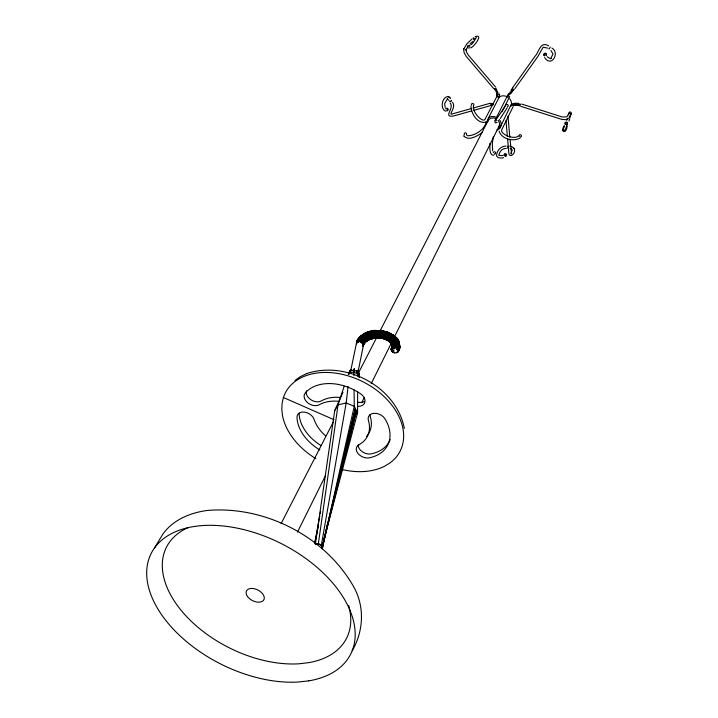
<?xml version="1.0" encoding="UTF-8"?>
<svg xmlns="http://www.w3.org/2000/svg" width="718" height="718" viewBox="0 0 718 718"><rect width="100%" height="100%" fill="white"/><g stroke="black" fill="none" stroke-linecap="round" stroke-linejoin="round"><path stroke-width="1.08" d="M357.645 391.66L357.564 412.671L324.249 538.581M357.699 376.178L357.717 371.753L353.812 370.156L349.881 371.053L348.248 373.916M356.451 344.128C360.239 328.216 384.04 328.314 394.954 336.643C402.69 339.551 399.809 359.144 391.606 350.761L392.369 349.145C392.925 344.532 390.296 340.305 385.315 339.165C382.784 337.352 376.492 339.964 377.973 335.243C381.922 323.154 355.132 336.428 356.46 343.249L350.51 371.762M358.758 338.402C368.424 329.104 394.074 333.314 393.742 348.679C389.021 345.448 395.699 338.842 399.082 343.222L399.127 348.903L397.494 352.367C407.923 331.51 367.221 323.674 360.562 341.391L357.106 342.118L357.51 340.413C360.723 337.074 366.736 342.63 362.832 346.058C367.454 330.145 395.062 327.803 399.37 344.909C398.086 349.101 390.709 347.763 391.849 342.962C396.551 334.426 403.579 346.938 397.79 352.053C400.491 347.862 399.836 342.208 396.614 338.483C391.427 336.159 388.582 345.555 394.64 345.681C396.731 345.645 399.28 343.743 398.598 341.445C391.822 328.844 374.293 329.894 362.922 334.669M399.073 349.334L398.014 351.685L399.1 348.463C398.221 344.523 391.57 344.523 391.328 348.984L391.606 350.761L391.328 348.984L393.751 347.252L393.886 344.155L392.504 341.66L388.51 338.609L382.55 337.523L372.92 338.331L372.256 337.586L371.233 333.619L371.556 331.321L381.357 330.98L380.567 337.99L369.842 338.546L364.538 340.108L360.813 342.145M489.802 143.6C490.197 146.849 488.734 155.088 493.688 155.33M398.212 350.86L396.857 348.293C399.657 336.751 384.166 332.676 375.676 336.186C370.533 335.809 367.006 344.236 362.168 341.238C354.189 336.419 373.988 326.116 373.234 334.92L365.633 337.092L358.991 341.391L358.56 338.743C363.595 333.547 371.377 334.247 377.991 334.13C375.828 323.926 399.118 337.182 398.732 342.28M396.614 338.483C398.831 341.382 399.235 345.529 397.26 348.67C400.429 337.918 386.598 332.371 378.018 335.064L378 336.105C372.068 337.954 364.636 336.589 359.88 341.229M392.387 345.914L391.463 348.589C391.346 340.09 405.078 344.371 397.584 350.94C398.607 330.648 371.942 336.778 361.271 342.459M356.46 343.249C360.732 330.908 397.458 334.283 391.301 349.863C398.445 331.088 369.851 335.207 361.755 342.71M357.277 342.504C366.09 334.005 381.653 335.396 390.987 342.459C393.554 342.8 396.192 339.991 395.645 337.451L390.601 333.708L387.19 332.38L385.036 335.71L385.117 339.111L387.469 340.063L389.066 339.246L390.691 336.464L390.763 333.942L381.357 330.98L380.423 338.043L383.448 338.07L384.686 334.373L384.668 331.644L381.294 330.962L374.715 330.98L375.397 337.981L384.731 338.492L389.874 340.26L392.207 342.082L393.563 345.78L393.24 347.315L391.328 348.984L391.409 350.312C400.195 334.66 360.086 328.494 356.595 342.845M359.996 341.373C367.76 336.527 397.144 332.003 391.328 348.984L392.225 351.605L393.006 349.953L391.884 351.192L391.328 348.984C396.318 334.373 360.239 332.102 356.406 343.689L357.51 340.413M466.081 49.766L466.574 52.234L468.405 55.232L495.456 86.896M385.431 334.66C391.534 335.889 397.296 344.093 391.328 348.984L393.087 352.296L393.886 350.599L392.629 351.973L391.328 348.984C398.714 339.892 380.899 341.795 382.703 335.62C383.78 323.504 404.584 343.303 398.696 350.115M463.702 49.38L464.052 52.468L466.009 56.157L493.643 88.511M373.234 334.92C375.227 341.319 364.699 338.609 362.249 342.89M496.461 155.142C496.721 158.409 501.263 158.427 503.614 157.646M399.432 344.469C399.648 337.433 390.987 332.766 389.847 341.131C390.816 345.923 397.781 343.94 397.476 339.767C391.139 332.649 380.755 329.32 371.439 331.429C368.881 330.962 367.302 332.703 368.146 334.947C369.124 343.437 378.619 334.409 383.448 338.07M368.083 332.703C378.709 329.733 395.394 334.732 396.309 347.386C391.229 333.951 371 333.942 362.105 343.482L362.608 343.536C365.247 341.203 371.753 339.892 368.46 335.243C367.535 331.492 361.495 333.628 362.518 336.939C363.057 339.695 366.458 342.45 368.873 339.551C377.623 334.426 392.199 337.263 395.753 347.458C396.605 340.978 392.54 334.947 386.167 333.314M375.397 337.981C376.941 329.58 373.674 329.212 365.291 333.52C363.945 342.926 372.866 338.34 377.982 336.984M388.815 340.897C387.46 338.591 389.793 335.297 392.225 334.857C397.386 337.981 401.075 344.532 398.185 350.411L399.1 348.463M349.119 374.123L349.298 372.229L348.607 374.069M322.436 548.274C323.342 544.594 317.93 543.158 315.319 544.603A4.308 2.908 10.9 0 1 317.006 544.047L319.761 544.343L321.583 545.393L322.535 546.865L322.185 548.678L322.409 546.461M360.382 341.777L364.143 339.758L372.086 337.218L377.946 337.415L385.53 339.129L387.28 336.85L387.98 333.026L383.95 331.913L378.063 331.913L368.056 334.426L360.203 338.124L357.151 342.055C356.999 332.972 369.555 340.045 363.003 344.739C369.608 330.962 401.048 328.808 397.61 349.074L398.93 345.017L398.804 342.863M358.614 375.846L358.937 373.252L358.488 373.315L359.197 373.522L358.488 373.315M353.723 370.703L354.252 369.043L354.127 371M348.086 386.481L346.166 403.013L321.359 545.186L321.781 545.922M349.63 373.261L349.881 371.053M372.857 333.305C368.038 335.27 364.098 339.659 363.479 344.927L357.959 372.346M354.064 389.865L354.27 406.28L322.05 548.803M359.045 377.076L359.296 374.895L357.717 371.753M350.914 370.317L350.546 369.797L349.648 373.315L350.546 369.797L350.438 371.511M353.507 371.107L354.288 369.061L353.66 371.233M396.417 349.307L398.813 348.302L399.531 346.255M354.028 370.865L354.288 369.061L353.391 370.982M319.33 544.415L318.325 544.029L338.052 404.817L344.173 386.275M471.008 108.66L453.121 113.686C446.569 116.603 457.195 107.081 452.367 102.306M359.027 338.106L357.896 341.589L359.368 337.882L360.759 336.284M315.48 543.49L334.714 410.597L342.971 392.297M393.581 352.574L391.328 348.984L395.376 347.485C399.63 329.015 366.485 326.914 361.1 341.553L362.877 342.773L363.532 344.496M394.11 352.78L391.328 348.984L394.828 347.332L395.465 343.734C393.258 333.017 380.109 331.626 371.233 333.619M394.649 352.933L391.328 348.984L395.905 347.691C398.661 340.978 393.141 333.987 386.437 332.964M391.328 348.984L394.29 347.261L394.81 342.073C389.066 330.154 367.428 329.975 362.096 342.064C361.675 336.464 366.808 332.38 371.852 331.348M357.169 372.077L357.447 370.38L357.483 372.283M349.89 372.714L350.339 370.057L350.967 369.887L350.142 371.951M358.623 374.85L359.135 373.234L358.659 376.008L358.937 373.252M314.708 543.266L319.788 515.802M320.192 513.612L320.596 511.413M357.797 340.099L357.474 341.822L358.147 339.829M349.908 373.145L350.546 369.797M463.756 49.111L466.7 44.049L471.914 39.014M463.657 49.632L463.81 48.851M396.704 352.825C402.304 344.972 394.927 334.759 386.697 332.694M399.217 345.403L398.077 349.962L399.414 345.825M397.135 352.628C401.909 345.726 396.704 336.347 389.551 333.574C379.777 340.206 397.781 342.001 391.301 349.863M358.632 375.756L359.135 373.234M567.256 125.803C566.457 134.419 559.932 132.579 564.097 125.722M564.815 129.841L565.048 130.918L566.708 125.533M357.393 372.57C358.991 370.955 356.46 369.914 357.735 370.892L357.124 370.56L357.735 370.892L357.097 372.507M327.228 524.813L322.579 547.843L321.799 545.581M392.369 349.145C394.317 333.888 364.107 330.486 357.699 341.831M392.656 349.567L392.881 346.471L391.005 342.432M562.697 130.488L562.831 129.841M314.825 542.817L318.487 525.271M348.939 373.943L348.966 372.373L349.352 372.83M353.543 370.712L354.252 369.043L353.911 370.721M342.028 469.509A64.369 45.081 26.8 0 0 384.552 466.242L389.919 462.966A64.369 45.081 26.8 0 0 369.707 385.539A64.369 45.081 26.8 0 0 283.422 397.512L282.093 403.319L281.797 409.422L282.524 415.713A64.369 45.081 26.8 0 0 315.884 458.667M322.849 544.343L355.374 408.416L322.22 548.04L322.535 546.865L320.345 544.8M493.347 136.626L492.279 143.699L492.683 150.897M391.687 348.221L392.773 347.449C395.672 340.906 388.815 335.45 382.936 334.525M322.086 547.61L356.469 410.543L324.141 538.5M520.532 104.065L519.949 106.013M322.831 543.966L323.683 540.735M570.9 114.934L571.286 112.69L569.814 111.784L566.924 116.837L562.427 117.043L521.663 104.065M371.484 335.252C380.621 332.183 396.192 337.406 394.218 348.93C392.504 333.161 368.083 329.822 358.991 341.391M568.45 114.826L568.907 112.897L569.033 113.507M356.81 342.459C357.86 339.075 363.084 331.061 366.521 336.293C369.142 339.228 366.162 341.983 363.514 343.428L362.608 343.536C369.869 336.186 389.883 333.646 393.123 346.004L392.342 347.647M357.205 372.705L357.815 370.578M398.391 350.447C401.254 335.396 380.495 327.453 368.334 332.21M363.003 344.739C367.894 342.513 366.162 335.27 361.055 336.087L358.56 338.743M518.037 103.805L518.351 103.248L518.082 105.627M569.805 118.569L568.97 121.091M398.023 350.716C401.281 337.128 382.963 328.952 371.556 331.321M567.265 118.676L566.708 120.373M398.678 342.728C391.346 328.853 367.176 329.652 363.129 345.717C365.588 326.062 403.426 329.382 397.88 349.513L398.571 344.667L396.228 338.304M363.344 345.34C368.137 327.866 402.286 331.608 397.584 350.94M516.843 103.697L517.346 103.212L517.175 105.546M519.329 103.769L519.006 105.788M361.414 335.961L358.901 341.301L359.754 337.72L361.055 336.087M368.648 339.695L370.937 338.761L371.278 337.505L370.641 334.417L368.926 332.084L360.508 336.554M466.108 49.641L467.472 47.244M397.404 350.357C400.671 337.164 382.434 329.481 371.439 331.429M398.158 351.29L399.127 348.903M352.179 650.732C363.82 630.969 364.879 606.109 353.283 586.085C324.653 536.211 264.673 505.678 207.547 510.426C190.512 512.634 173.173 519.697 162.896 534.075L154.361 548.166M564.599 126.027L562.858 130.164L563.379 129.581M569.446 117.42L570.998 113.686L570.307 114.135M362.832 346.058C367.688 334.274 384.803 331.922 393.769 340.61L395.106 345.511L394.29 347.261L392.773 347.449M550.329 47.047L548.992 48.986L549.252 48.465M506.872 96.858L494.783 120.893L495.196 122.805L497.053 122.536M350.546 370.308L350.797 369.761M511.045 152.629C512.805 149.344 512.697 149.829 510.085 148.608M386.948 332.497C393.195 334.346 401.165 341.301 396.857 348.293L395.905 347.691C399.423 342.244 394.819 335.342 389.219 333.744M393.751 347.252L394.559 345.529L394.29 342.271L393.293 340.915L390.439 338.842L384.704 337.263M394.29 347.261L394.828 347.332L395.663 345.564C393.087 335.369 380.603 331.752 371.224 332.246M394.828 347.332L395.376 347.485L396.219 345.681C396.336 339.785 390.071 336.545 384.893 336.248M391.409 350.312L392.683 347.638C392.89 342.827 389.012 339.067 384.677 337.729M393.24 347.315L394.379 343.949C388.025 333.035 370.569 329.598 360.328 336.877M496.685 154.307C497.583 149.658 501.335 146.068 506.091 146.05M512.894 107.099L501.64 130.012C500.15 133.943 513.774 140.172 518.602 135.998M499.477 128.818L511.449 103.895A7.575 6.588 26.8 0 0 509.69 98.779M297.458 532.11L325.362 475.935M361.728 402.708L364.223 397.691M371.197 383.654L499.243 125.847M502.061 111.793L509.017 97.944M281.106 523.601L333.314 421.96M358.39 373.136L487.89 121.028M486.301 121.477C484.856 130.299 473.521 136.366 466.897 135.666M487.172 120.534L498.875 97.81M496.659 96.858L484.919 119.502C482.828 122.841 472.309 112.591 473.476 106.165M334.714 410.597L338.052 404.817L346.166 403.013L354.27 406.28L357.564 412.671L356.433 414.591M358.749 375.846L359.296 374.895M505.185 106.282L495.384 120.66L496.596 120.687M507.285 107.664L500.293 118.506M363.362 344.469L367.553 339.21L373.423 336.966M363.649 344.155L364.717 342.405M360.194 337.622L358.381 341.409L359.754 337.72M357.896 342.28C363.532 333.78 375.424 332.479 384.686 334.373M357.16 341.185C362.967 332.452 375.254 330.881 384.848 332.883M357.115 341.606L359.368 337.882M349.298 372.229L349.002 372.696L349.289 372.256M512.832 87.425L534.91 56.435C539.353 51.813 540.071 40.809 548.66 45.871M514.842 88.754L537.836 56.534L543.158 47.217L547.52 48.097M365.911 341.131L363.514 343.428L366.027 340.754L369.267 338.681M360.669 342.028C365.785 336.545 373.952 335.27 381.105 335.979M361.127 342.351C366.871 336.32 376.187 335.387 383.986 336.984M360.256 341.642C364.699 336.769 371.691 335.315 378.018 335.064M496.003 88.027L494.298 89.274L494.846 88.592M358.39 339.56L363.496 334.409M470.084 43.906L472.677 41.518M363.909 343.267L369.187 339.031M363.846 334.391L360.669 337.604L359.538 339.417L359.449 341.265L361.809 335.907L365.947 333.089M449.89 101.076C448.597 102.656 453.013 100.735 451.182 100.493M470.981 44.678C473.718 43.672 476.276 35.604 476.501 37.848M494.989 89.974L496.425 88.996M362.105 343.482L368.092 339.74L370.937 338.761M362.617 341.544C367.607 337.469 374.608 336.877 380.827 337.289M363.084 341.786L369.582 338.268L375.631 337.406M365.175 341.912L367.248 340.305M360.212 337.254L365.067 334.175L374.922 330.926M371.7 331.294C367.024 332.38 362.509 335.216 360.068 339.417L360.005 341.292L362.24 335.934L366.234 333.107M294.972 380.45L300.097 376.797L306.012 373.881M482.128 132.713C477.443 135.819 469.078 141.15 464.16 136.375M470.855 47.828C474.033 46.715 483.977 33.549 475.226 36.663M384.848 332.47C376.367 329.508 365.929 334.256 362.518 342.396C362.177 335.62 368.962 331.519 375.011 331.079M568.53 118.623L565.82 119.655L561.844 119.403L520.909 106.372M496.712 89.965L495.752 90.8M372.184 331.716C367.401 333.197 363.299 337.101 361.621 341.777C361.342 338.223 363.47 334.597 366.88 333.376M520.182 137.937C513.334 142.083 501.586 139.059 499.064 131.134M366.458 340.799L373.351 337.72M366.548 333.206L362.698 336.033L360.615 339.488L360.562 341.391L361.1 341.553L361.675 337.774L363.155 336.204L369.68 332.694M360.176 337.675C371.96 329.365 393.401 330.63 399.226 345.34M507.823 148.33L507.994 146.059M497.179 90.791L495.905 91.751L496.524 91.698M362.707 334.911L369.169 332.21M387.98 333.026C380.818 328.871 370.3 331.025 364.493 337.119L362.877 342.773C365.974 328.718 387.137 328 395.645 337.451M315.561 544.45L318.298 544.02M509.681 96.562L509.206 96.67M370.991 335.486C367.526 336.67 363.173 339.004 363.164 343.186C364.188 339.327 366.171 334.938 370.425 333.915M371.071 338.555L363.075 343.518L366.108 340.817L370.757 338.887M497.565 91.626L496.542 92.739M365.471 333.305L368.926 332.084M365.291 333.52L372.014 331.492M485.601 122.195C477.299 124.008 470.99 113.282 470.972 105.986M306.389 373.701C345.843 360.14 396.372 386.733 404.315 428.386M389.551 333.574L390.763 333.942M473.108 108.068L489.936 103.338M471.726 110.913L453.83 115.93C442.153 118.066 454.745 108.032 450.195 103.114M473.826 110.321L490.672 105.6M365.157 333.816L372.355 332.021M369.842 338.546L377.964 337.586M370.093 338.752L373.27 337.998M370.56 338.923L375.532 337.864L370.335 338.878M502.923 155.411C500.168 156.048 497.996 155.052 498.857 155.097C500.033 151.345 501.505 148.536 506.262 148.357M373.324 335.468C369.124 336.365 363.676 338.69 363.371 343.617C366.916 327.076 399.405 332.802 397.503 349.083C397.853 334.391 379.49 331.133 368.02 333.053M374.581 333.161C383.663 333.421 398.203 337.631 396.973 349.226L397.386 347.063C393.249 334.22 368.487 330.334 363.496 344.057C368.074 332.272 398.903 331.33 396.399 347.97C400.94 340.853 392.611 334.202 385.907 333.708M372.597 338.115L375.586 337.675M510.713 153.571L511.647 153.867L510.004 139.454M447.52 98.833L444.621 103.634L445.16 107.422M371.341 331.626L378.045 331.321L384.812 332.129M374.715 330.98L378.072 330.971M374.661 331.169L381.455 331.276M374.59 331.779L381.491 331.895M374.697 334.803C383.915 333.331 393.994 338.07 396.857 347.261M374.751 335.351L384.318 335.997M374.984 336.814L383.807 337.406M375.326 337.909L382.963 338.492M375.236 337.747L380.567 337.99L375.155 337.514M374.616 331.438L384.821 333.34M378.063 330.863L381.411 331.088M377.991 334.13L381.33 334.355M378 336.105C384.749 336.643 395.546 338.815 395.187 347.449C393.814 341.714 387.711 339.022 382.55 337.523M377.946 337.415L380.737 337.604M377.946 337.657L380.648 337.837M387.217 339.991C390.161 344.146 396.165 336.5 392.225 334.857M380.423 338.043C385.584 338.429 391.13 340.808 393.617 345.582L393.742 348.679M445.824 111.29C439.667 109.019 441.983 95.925 448.481 96.706M513.514 90.45L511.701 89.14L512.329 89.05M381.222 331.025L384.668 331.644M381.141 331.178L384.758 331.851M380.334 337.747C385.216 338.6 393.428 340.009 392.36 346.785M380.369 337.936L383.116 338.429M509.735 146.167L512.221 146.903L514.043 148.42M384.283 331.554L387.765 332.533M383.771 332.21L388.025 333.376M382.622 336.15L388.51 338.609M382.577 337.873L388.384 339.793M382.64 338.151L384.83 338.779M382.73 338.349L385.53 339.129M395.376 347.485L395.905 347.691M387.19 332.38L390.601 333.708M384.731 338.492L391.795 342.513L394.649 347.377M385.772 339.004L388.061 339.964M384.956 338.986L387.469 340.063M283.422 397.512L334.005 419.725M511.647 90.055L511.153 89.876L512.796 91.195M448.696 96.813L449.558 97.433M447.278 98.716L448.921 100.34M448.238 96.589L448.929 96.921M390.143 333.484L393.114 335.162M389.856 333.493L393.32 335.414M389.398 338.869L391.687 340.206L392.979 343.186L392.755 346.282L391.265 349.415L392.477 347.225L391.822 343.841M386.831 339.614L389.371 341.176M510.767 90.953L512.257 91.994M392.558 334.875L395.474 337.119M388.384 339.964L392.252 343.886L393.652 347.036L393.32 348.374L392.746 345.214L389.946 341.517M388.465 340.332L390.987 342.459M388.609 340.646L390.637 342.324M511.728 92.802L510.103 91.976M511.045 93.43L509.457 92.981M551.945 48.079C560.211 52.728 551.361 68.03 544.63 57.566M547.143 56.659L549.261 58.176L551.128 58.436L550.67 58.777L552.995 53.985L550.93 50.529M449.854 97.729L450.446 98.429M449.387 97.271L450.006 97.881M320.264 544.531L322.57 546.919L320.838 544.836M394.954 336.643L397.476 339.767M394.613 336.5L397.368 339.372M390.341 342.118L391.552 343.473M514.187 148.662C516.574 153.571 508.541 159.522 508.73 151.875L507.554 138.574M513.917 148.204L514.321 148.886M396.937 338.725L398.705 341.849M322.202 546.658L322.633 547.385M357.447 370.38L357.735 370.892M499.306 95.135L499.441 95.593M398.131 340.745L399.37 344.909M398.598 341.445L399.396 344.03M463.846 135.316L464.241 136.662M505.993 120.83L507.357 136.357M507.976 116.181L509.807 137.237M399.28 343.617L399.504 347.126M399.082 343.222L399.361 347.548M353.812 370.156L353.875 375.631M493.58 104.496A1.212 0.978 -81.7 0 1 493.517 103.58M493.024 104.46A1.203 0.889 -89.1 0 1 492.925 103.554M492.889 105.043A1.203 0.781 85.1 0 1 492.243 103.589M492.62 105.025A1.203 0.655 80.5 0 1 491.803 104.846A1.203 0.655 80.5 0 1 491.525 103.41M491.713 105.223A1.203 0.521 76.6 0 1 490.968 104.9A1.203 0.521 76.6 0 1 490.726 103.347M445.977 108.876A1.185 1.041 42.5 0 1 447.628 109.405A1.185 1.041 42.5 0 1 447.081 110.904M445.914 108.777A1.176 1.005 30.9 0 1 447.278 108.319A1.176 1.005 30.9 0 1 448.086 109.621A1.176 1.005 30.9 0 1 446.856 110.303M464.483 134.598A1.23 1.095 17 0 1 464.618 133.117A1.23 1.095 17 0 1 466.26 133.198A1.23 1.095 17 0 1 466.413 134.697M474.795 39.84A1.212 0.565 55.1 0 1 473.709 39.445A1.212 0.565 55.1 0 1 473.252 38.018A1.212 0.565 55.1 0 1 474.329 38.413M499.261 96.032A1.212 0.897 -1 0 1 498.498 96.436M497.17 95.988A1.212 0.897 -1 0 1 497.215 95.09M499.36 96.104A1.212 0.978 8.4 0 1 498.732 97.154M497.296 96.867A1.212 0.978 8.4 0 1 497.17 95.673M499.387 94.722A1.212 0.799 -8.4 0 1 499.198 95.135M497.296 95.395A1.212 0.799 -8.4 0 1 497.377 94.255M499.154 93.977A1.212 0.682 -14.3 0 1 498.561 94.48M497.143 94.552A1.212 0.682 -14.3 0 1 497.502 93.403M498.866 92.954A1.212 0.556 -19.4 0 1 498.723 93.134M497.116 93.708A1.212 0.556 -19.4 0 1 496.65 93.232A1.212 0.556 -19.4 0 1 497.574 92.532M499.154 97.289A1.212 1.032 20.9 0 1 498.552 97.836M496.964 97.217A1.212 1.032 20.9 0 1 497.035 96.176M469.778 47.666A1.221 1.14 27.6 0 1 469.303 48.034M468.378 48.025A1.221 1.14 27.6 0 1 467.786 46.257A1.221 1.14 27.6 0 1 469.698 46.257M467.912 46.239A1.221 1.077 33.1 0 1 469.976 45.79M471.771 105.187A1.248 1.032 16.4 0 1 471.843 103.715A1.248 1.032 16.4 0 1 473.584 103.93A1.248 1.032 16.4 0 1 473.503 105.402M504.126 155.483A1.167 0.951 35.3 0 1 504.978 154.298A1.167 0.951 35.3 0 1 506.271 155.528A1.167 0.951 35.3 0 1 504.969 156.282M504.368 154.971A1.167 0.987 24.8 0 1 505.059 153.751A1.167 0.987 24.8 0 1 506.504 154.523A1.167 0.987 24.8 0 1 505.822 155.743M493.32 152.575A1.221 1.104 33.8 0 1 495.151 152.036A1.221 1.104 33.8 0 1 495.124 153.93M494.846 154.038A1.221 1.104 33.8 0 1 494.235 154.011M569.67 116.199A1.194 0.592 16.1 0 1 570.254 117.07A1.194 0.592 16.1 0 1 568.925 117.178M510.938 105.86A1.203 1.041 33.4 0 1 512.069 104.9A1.212 0.951 60.2 0 1 513.002 104.029A1.212 0.951 60.2 0 1 514.007 105.402M511.521 105.923A1.212 1.005 48.4 0 1 512.185 104.424A1.212 1.005 48.4 0 1 513.576 105.734M512.715 104.532A1.212 0.871 69.6 0 1 513.792 103.751A1.212 0.871 69.6 0 1 514.51 105.42M513.594 104.559A1.212 0.772 77.1 0 1 514.564 103.509A1.212 0.772 77.1 0 1 515.048 105.456M514.626 103.778A1.212 0.664 83.3 0 1 515.668 103.616A1.212 0.664 83.3 0 1 515.632 105.501M515.703 103.697A1.212 0.538 88.7 0 1 516.601 103.67A1.212 0.538 88.7 0 1 516.305 105.546M512.069 104.9A1.203 1.041 33.4 0 1 513.253 106.111M565.551 124.501A1.212 0.978 20 0 1 565.129 123.02A1.212 0.978 20 0 1 566.852 122.993A1.212 0.978 20 0 1 566.969 124.474M566.726 124.609A1.212 0.978 20 0 1 566.143 124.69M565.515 123.801A1.203 1.05 20.3 0 1 565.587 122.239A1.203 1.05 20.3 0 1 567.319 122.581A1.203 1.05 20.3 0 1 566.942 124.079M519.329 136.187A1.239 1.05 38.6 0 1 520.02 134.661A1.239 1.05 38.6 0 1 521.51 135.953A1.239 1.05 38.6 0 1 520.047 136.815M507.913 95.961A1.212 0.781 30.3 0 1 509.044 94.982M509.044 97.388A1.212 0.906 29.2 0 1 508.775 97.433M507.348 96.49A1.212 0.906 29.2 0 1 508.712 95.566M508.434 95.09A1.212 0.637 31.1 0 1 508.425 94.22A1.212 0.637 31.1 0 1 509.699 94.498M508.757 93.771A1.212 0.485 31.8 0 1 509.197 93.421A1.212 0.485 31.8 0 1 510.372 93.986M514.205 89.633A1.212 0.538 35.5 0 1 512.49 88.844A1.212 0.538 35.5 0 1 512.993 88.108M507.285 97.666A1.212 1.014 27.6 0 1 508.443 96.068M543.921 55.322A1.239 1.095 9.9 0 1 545.052 53.751A1.239 1.095 9.9 0 1 546.066 55.465M544.657 55.878A1.239 1.095 9.9 0 1 544.109 55.555M544.379 54.999A1.23 1.113 24.9 0 1 544.45 53.41A1.23 1.113 24.9 0 1 546.165 53.608A1.23 1.113 24.9 0 1 546.093 55.196M505.849 105.259A1.256 1.005 28.2 0 1 506.935 104.397A1.256 1.005 28.2 0 1 508.236 105.465A1.256 1.005 28.2 0 1 507.366 106.515M325.496 435.763A37.426 26.306 26.7 0 1 314.08 419.348A9.253 6.417 28.1 0 0 304.414 412.105A9.253 6.417 28.1 0 0 296.992 417.176A42.156 29.411 26.9 0 0 319.815 449.953M358.246 406.352A9.505 6.785 26.7 0 0 364.932 401.901A9.505 6.785 26.7 0 0 360.58 393.787A42.443 29.815 27 0 0 305.177 393.123A9.397 6.615 28.2 0 0 307.627 402.726A9.397 6.615 28.2 0 0 319.232 404.772A37.156 25.929 26.6 0 1 338.115 401.263M320.892 445.492A42.003 29.393 26.9 0 1 299.092 413.353M366.386 436.553A37.148 26.072 27.1 0 0 370.291 416.503A9.415 6.686 25.6 0 1 370.021 414.627M390.197 439.649A42.165 29.617 26.5 0 1 371.116 453.866A9.208 6.399 25.6 0 1 358.111 445.025M306.442 390.807A9.361 6.606 28.2 0 0 310.679 399.63A9.361 6.606 28.2 0 0 321.278 400.931A37.031 25.911 26.6 0 1 340.117 397.404M364.232 401.541A9.478 6.776 26.7 0 1 357.86 402.179M348.822 373.531A5.888 4.443 11.3 0 1 355.311 372.777A5.888 4.443 11.3 0 1 359.117 377.327M348.58 605.373A100.906 61.47 26.8 0 1 308.848 662.642L298.948 663.8A100.906 61.47 26.8 0 1 180.855 609.995A100.906 61.47 26.8 0 1 188.242 527.533M487.576 122.383A6.175 5.304 26.8 0 1 495.528 118.488M498.112 120.364A6.175 5.304 26.8 0 1 498.534 127.041M499.261 96.993A7.575 6.588 26.8 0 1 506.531 96.472M496.856 129.958A7.772 6.677 26.8 0 0 500.706 126.476L501.11 124.761A7.772 6.677 26.8 0 0 499.297 119.565M486.158 123.918A7.772 6.677 26.8 0 1 486.032 122.114M488.599 117.689A7.772 6.677 26.8 0 1 496.039 117.205M466.153 49.371L466.036 50.018L466.153 49.371M308.722 680.87L297.799 682.055A111.721 67.384 26.8 0 1 146.696 571.896A111.721 67.384 26.8 0 1 300.914 555.086A111.721 67.384 26.8 0 1 308.722 680.87M358.838 444.801A37.273 26.09 27.1 0 0 368.397 420.425A9.451 6.695 25.6 0 1 373.818 413.317A9.451 6.695 25.6 0 1 385.01 418.863A42.317 29.635 26.5 0 1 369.267 457.833A9.244 6.408 25.6 0 1 357.968 453.444A9.244 6.408 25.6 0 1 358.838 444.801M247.477 596.443A9.756 5.932 26.8 0 0 263.246 600.634A9.756 5.932 26.8 0 0 254.872 588.868A9.756 5.932 26.8 0 0 247.477 596.443"/></g></svg>
